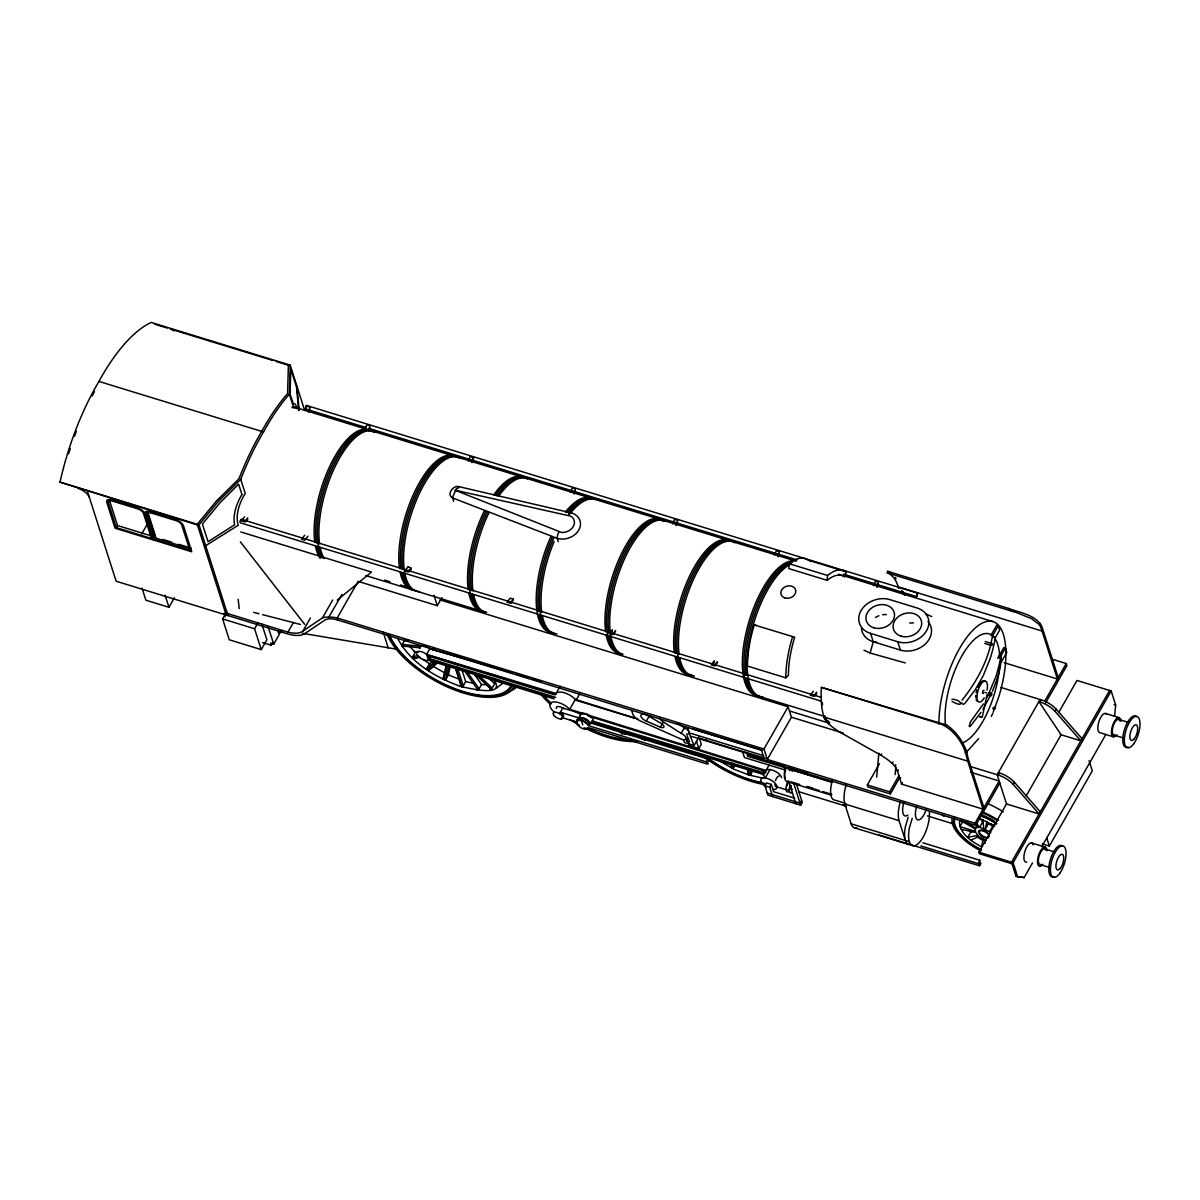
<?xml version="1.0" encoding="UTF-8"?>
<svg xmlns="http://www.w3.org/2000/svg" width="1200" height="1200" viewBox="0 0 1200 1200"><rect width="100%" height="100%" fill="white"/><g stroke="black" fill="none" stroke-linecap="round" stroke-linejoin="round"><path stroke-width="1.5" d="M241.74 520.35C241.53 517.59 238.98 521.88 240.345 522.795L821.265 701.175M745.95 675.18C745.71 672.015 742.8 677.865 744.975 677.49M980.79 863.325C979.17 859.8 978.615 869.595 980.73 863.76M999.525 658.47L999.525 655.125L1001.115 655.605C1001.55 668.01 996.87 679.905 992.415 691.275M494.61 679.14L494.37 681.075M844.53 576.99L846.33 571.86L807.975 560.085A66.615 26.295 -72.9 0 0 789.21 563.715L788.82 568.575L827.175 580.35L828.855 579.045A61.155 24.15 -72.9 0 1 840.765 575.355M827.175 580.35L827.565 575.49A66.615 26.295 -72.9 0 1 846.33 571.86M876.675 777.21L878.865 753.15M895.14 774.6L895.815 767.205M1114.545 716.19L1115.685 705.045L1111.185 690.96L1076.985 680.46L1058.625 712.635M199.26 525.57L60 482.13A149.175 58.89 -72.9 0 1 98.94 381.42A149.175 58.89 -72.9 0 1 151.185 322.44L290.205 365.13L289.38 394.17L293.88 408.255A55.185 5.67 80.2 0 1 296.235 408.54M442.905 679.02L446.145 665.655M447.27 665.325L444.12 679.665M448.935 665.175L445.98 679.14L444.33 679.275L443.565 677.865M445.32 680.31L448.41 674.895L450.255 666.15M732.705 764.115L731.745 767.985M983.205 839.115L981.57 846.825C972.075 841.74 960.555 834.48 959.415 822.75L960.345 820.395L974.835 828.705M986.94 821.355L985.305 829.08L988.41 823.665L990.42 824.73L992.64 826.275L989.55 831.69L990.78 832.8M980.835 716.64L979.59 716.685L982.245 717.255L987.075 694.53M990.855 644.205L992.625 635.7L998.295 625.755L996.705 625.26L991.02 635.205L995.37 637.59A223.86 178.785 -17.7 0 1 990.075 658.83L983.325 675.54L975.315 689.58L964.665 703.695L962.805 704.295L961.71 702.825M785.25 778.23A13.605 5.37 -72.9 0 1 785.25 769.62L785.685 767.91L784.845 769.755A14.52 5.73 -72.9 0 0 787.035 781.59L831.525 795.255M898.815 588.315L898.26 586.875A77.94 30.78 -72.9 0 0 888.075 573.18L887.22 572.85L887.655 571.305L1008.645 608.46C1019.58 612.57 1033.365 614.445 1040.775 624.42A77.94 30.78 -72.9 0 1 1042.875 629.625L1058.19 677.61M905.28 662.94L870.105 653.025L873.24 641.745L870.585 633.405A21.84 17.43 -17.7 0 1 861.045 610.62A21.84 17.43 -17.7 0 1 889.875 599.625L917.04 607.965A21.84 17.43 -17.7 0 1 926.565 630.735A21.84 17.43 -17.7 0 1 897.75 641.745L870.585 633.405M990.525 645.555C985.44 665.73 974.94 684.045 962.055 700.17M806.82 771.99L807.015 774.375M908.205 817.2L905.4 826.68A21.84 8.625 -72.9 0 0 911.04 844.38M912.195 818.415L909.39 827.895A21.84 8.625 -72.9 0 0 917.67 844.095A21.84 8.625 -72.9 0 0 929.385 811.74M993.225 712.125L998.97 696.255A70.05 27.66 -72.9 0 0 982.935 622.755A70.05 27.66 -72.9 0 0 938.91 724.11M554.1 698.865L428.475 660.285A7.275 3.3 29.7 0 1 419.445 657.51A7.275 3.3 29.7 0 1 417.555 651.615A7.275 3.3 29.7 0 1 426.6 654.39L555.975 693.495M576.24 721.875L576.555 721.065C580.71 718.755 585.96 722.4 588.585 725.67L706.26 761.835A1.815 0.825 29.7 0 1 708.195 763.38A1.815 0.825 29.7 0 1 706.935 763.935L589.275 727.83L588.96 728.64C584.325 730.98 577.35 726.765 576.24 721.875C577.98 713.49 588.54 718.92 590.76 724.005M577.845 719.07L578.16 718.26M580.26 714.84L581.31 713.475A7.275 3.3 29.7 0 1 591.03 716.835A7.275 3.3 29.7 0 1 591.12 722.415M992.985 707.895C992.415 711.39 997.965 707.445 994.11 707.16M304.95 410.655L306.435 405.435L305.37 408.915L366.165 427.575M308.145 411.63L310.035 407.16L306.84 406.185M308.655 412.26L309.915 409.275M365.025 429.24L366.93 424.77L370.125 425.745L368.22 430.23M368.73 430.845L370.005 427.86M468.225 460.935L470.115 456.45L473.82 458.055M471.42 461.91L473.31 457.44M471.93 462.525L473.19 459.555M570.375 492.435L572.265 487.965L575.46 488.955L573.57 493.425M574.08 494.04L575.34 491.055M672.615 523.83L674.505 519.36L677.7 520.35L675.81 524.82M676.32 525.435L677.58 522.45M774.405 555.24L776.295 550.755L779.49 551.745L777.6 556.215M778.11 556.83L779.37 553.86M873.48 585.66L875.37 581.19L878.565 582.165L876.675 586.635M877.185 587.265L878.445 584.28M942.315 815.25L943.92 816.12M991.17 694.155L982.935 709.47M991.275 716.415L992.79 713.34M987.15 697.395L995.82 676.845A223.86 178.785 -17.7 0 0 1001.115 655.605L1005.42 648.075L1003.83 647.58L997.71 658.305M455.055 490.215L458.955 486.645L571.635 512.97A16.38 13.08 -17.7 0 1 578.775 530.055A16.38 13.08 -17.7 0 1 557.16 538.32L452.52 497.91C446.22 494.61 453.21 484.905 458.955 486.645L458.145 488.055M108.345 502.65L108.255 502.23A5.46 2.475 29.7 0 1 111.51 500.805L138.33 509.04A5.46 2.475 29.7 0 1 143.325 512.985L151.485 538.455L116.325 527.655L108.345 502.65L109.455 500.115A5.46 2.475 29.7 0 1 109.455 499.755M116.325 527.655L117.54 525.54L109.56 500.535M146.7 514.425L146.61 514.005A5.46 2.475 29.7 0 1 149.865 512.58L176.685 520.815A5.46 2.475 29.7 0 1 181.665 524.775L189.84 550.23L154.68 539.43L146.7 514.425L147.81 511.89M150.54 512.76L151.335 511.35M141.795 533.82L147.345 524.1M154.68 539.43L155.88 537.315M141.99 588.075L145.86 600.195L168.945 607.29L174.36 597.78M261.87 624.105L266.865 639.75L261.24 649.605L229.275 639.795L222.615 618.93L225.825 613.305M261.24 649.605L254.58 628.755L257.79 623.115M262.635 642.615L271.2 645.24L272.805 642.435M271.2 645.24L270.525 643.155L273.72 644.145L279.36 634.29L278.385 631.245M225.525 612.93L287.955 632.1L293.52 622.365M287.955 632.1A25.98 11.805 29.7 0 0 302.985 630.99L310.41 618M302.985 630.99L322.44 617.925L332.64 600.06M322.44 617.925A26.355 11.97 29.7 0 1 328.785 617.16L341.94 594.435M357.63 582.225L337.215 617.97L337.89 620.055L761.46 750.12L764.79 760.545L975.72 825.315L999.825 783.09M401.565 645.555L404.655 640.14L408.345 640.515M402.255 646.425L402.225 644.385L420.66 646.275M402.945 647.28L403.62 646.125L402.48 646.035L420.09 647.82M358.065 581.355L437.31 605.685L441.885 597.675M412.23 657.72L415.32 652.305L418.785 651.63M413.16 658.575L412.89 656.565L418.08 655.545M414.09 659.415L414.75 658.26L420.105 657.195M465.855 658.47L429.81 648.765L426.6 654.39L428.475 660.285M553.53 697.56L429.99 659.625L428.91 656.235L429.315 655.53L470.49 668.175M429.99 659.625L429.315 655.53M426.435 669.225L429.525 663.81L433.545 660.465M427.545 669.99L435.435 662.1M428.64 670.77L437.625 662.7M460.17 686.235L460.83 685.065L455.37 667.98M397.71 638.43C410.295 662.94 436.23 677.76 461.4 686.7L463.23 685.8L457.23 667.005M462.57 686.97L465.66 681.555L461.835 669.585M476.445 689.865L477.105 688.695L477.45 689.91M478.47 689.94L481.56 684.525L488.4 684.795M489.99 689.595L490.65 688.44L474.93 673.71M494.67 682.035L495.225 681.06L491.37 678.765M490.785 689.415L492.255 688.065L477.84 674.565M491.58 689.235L494.685 683.805L488.13 677.67M461.4 686.7C466.95 687.51 506.67 698.265 494.055 680.1M554.64 694.005L554.25 694.71L428.91 656.235M555.765 694.05L560.175 686.325M559.53 713.625L562.74 708L581.115 713.64L577.095 720.675M561.255 719.04L562.065 717.63A5.46 2.475 29.7 0 0 560.325 712.215L578.7 717.855M554.94 712.695A12.735 5.79 29.7 0 1 552.555 702.09A12.735 5.79 29.7 0 1 569.73 709.29L575.355 699.435L637.8 718.92M634.41 718.2L576.03 700.275L580.035 693.24M576.06 711.375L575.655 712.08L582.765 714.3M578.4 720.255L580.02 717.45M579.81 720.315L581.43 717.51M583.035 717.87L581.43 720.69L582.75 724.86M583.125 721.335L584.73 718.515M584.805 722.22L586.41 719.415M586.335 723.3L587.94 720.48M587.625 724.47L589.23 721.65M588.585 725.67L590.19 722.865L707.865 759.03A1.815 0.825 29.7 0 1 709.8 760.56A1.815 0.825 29.7 0 1 708.54 761.115M622.29 734.1L622.95 732.945L620.895 730.05M646.365 721.11A6.135 2.79 29.7 0 1 640.845 715.29A6.135 2.79 29.7 0 1 647.685 715.56L661.245 723.465A4.095 1.86 29.7 0 1 663.975 726.885A4.095 1.86 29.7 0 1 660.375 727.17L646.365 721.11L649.59 715.485M660.375 727.17L662.79 722.94M631.62 710.49L632.73 713.955A9.495 4.32 29.7 0 0 640.02 720.84L680.67 738.93A5.73 2.595 29.7 0 0 686.025 738.435A5.73 2.595 29.7 0 0 681.12 733.335L684.33 727.71L676.59 722.745M687.015 735.525A231.93 105.345 29.7 0 0 688.77 740.055C692.115 744.255 683.175 740.7 688.56 738.435M683.52 740.265A228 103.56 29.7 0 0 684.525 742.53L694.11 745.47L698.925 737.025M688.335 742.695L689.265 745.605L698.85 748.56L701.265 744.33L699.405 738.495M706.26 761.835L707.865 759.03M730.545 767.34L732.825 763.35M732.945 768.63L735.24 764.625M747.795 774.555L748.455 773.4L746.82 768.27M716.28 759.09L734.61 769.515L749.025 775.02L750.855 774.135L749.22 769.005M975.72 825.315L975.045 823.23L767.31 759.435L763.98 749.01L788.1 706.785L439.965 599.88M750.195 775.29L753.285 769.875M767.31 759.435L791.43 717.21L788.1 706.785M588.09 715.965L762.3 770.28L762.705 769.59L765.615 771.915M591.54 721.545L763.32 773.46L763.71 772.755L591.945 720.84M769.08 765.09L765.99 770.49L569.73 709.29M765.24 778.005L770.055 769.56M796.215 783.435L802.275 802.38L800.67 805.2L767.91 795.135L764.91 785.76L766.515 782.94L771.315 784.41L773.64 791.715L794.61 798.15M772.695 796.62L769.71 787.23L771.315 784.41M824.76 715.605L824.25 717.93L823.95 717.015A77.94 30.78 -72.9 0 1 821.385 687.36L942.375 724.515C954.075 730.62 962.7 742.38 966.24 754.965A77.94 30.78 -72.9 0 0 967.77 761.175L983.085 809.16L901.59 784.125L897.525 771.375A23.355 10.605 29.7 0 0 895.59 767.52L895.14 766.845A23.355 10.605 29.7 0 0 892.29 763.47L891.84 763.08A34.065 15.465 29.7 0 0 880.815 755.175L843.93 734.43A34.935 15.87 29.7 0 1 830.325 725.34L824.88 719.13L825.315 717.045M824.88 719.13L825.675 717.72M825.3 719.82L826.11 718.41M825.765 720.51L826.575 719.1M826.86 721.89L827.67 720.495M904.635 595.2L901.17 591.765L901.965 590.355M827.475 722.595L828.27 721.185M828.135 723.285L828.93 721.875M902.43 593.16L903.24 591.75M828.825 723.975L829.635 722.565M801.6 800.295L799.995 803.115L767.235 793.05M880.815 755.175L881.625 753.765M899.64 777.675L890.37 793.92L867.99 787.05L867.33 784.965L879.39 763.845M892.29 763.47L893.085 762.06M897.525 771.375L898.32 769.965M890.37 793.92L889.695 791.835L898.98 775.59M899.925 778.92L900.735 777.51M901.59 784.125L902.4 782.715M965.985 753.48L966.78 752.07C963.015 741.405 956.22 731.49 946.785 725.115L821.385 687.36M1004.235 662.7L1057.395 679.02L1042.08 631.035A77.94 30.78 -72.9 0 0 1039.98 625.815L1040.235 623.43M963 821.19L959.895 826.62L974.67 831.15L978.885 836.43L986.25 840.345M1040.115 699.51L997.17 774.735L1006.485 803.955L978.93 852.195L979.44 853.755L1012.035 863.775M970.335 766.5L998.205 775.065L999.42 772.95A17.22 7.815 29.7 0 1 1014.42 782.265L1040.295 811.845M1026.075 796.11L1061.1 734.775L1038.915 701.61L1039.965 701.94L1041.165 699.825A17.22 7.815 29.7 0 1 1056.165 709.14L1082.04 738.72M975.045 823.23L999.165 781.005L970.5 772.2M1044.9 700.89L1066.23 663.54L1051.905 659.13M975.795 830.955L970.77 831.945L967.68 837.36L977.73 835.38M1045.56 702.975L1066.89 665.625L1066.23 663.54M976.95 825.375L975.405 828.09L966.3 821.91M982.935 821.865L979.425 827.265L976.23 822.765M1006.485 803.955L1039.08 813.96L1013.205 784.38L1014.42 782.265M1060.245 734.505L1080.84 740.835L1054.965 711.255L1056.165 709.14M1032.495 862.935L1024.14 877.56L1017.63 876.78L1013.13 862.695L1111.185 690.96M1041.78 846.69L1105.8 734.535M1042.23 843.915L1049.34 846.09L1092.3 770.85L1089.045 760.665M455.625 490.305L570.855 516.18A10.89 8.7 -17.7 0 1 573.3 526.5A10.89 8.7 -17.7 0 1 561.555 532.455L455.565 490.41L452.61 497.355L453.6 501.3M983.43 703.905L970.455 721.86L969.18 726.255A3.66 1.305 -59.1 0 0 970.38 726.21L981.03 712.35M809.79 560.955L810.975 560.91M983.625 692.955C981.69 695.43 982.47 689.04 984.09 690.51M978.66 738.57L968.04 750.45A70.05 27.66 -72.9 0 1 965.16 752.55M227.985 615.57L199.02 524.82L218.175 501.6L240.735 479.37A149.175 58.89 -72.9 0 1 263.52 431.955A149.175 58.89 -72.9 0 1 289.38 394.17M244.53 516.84L241.38 520.83L244.575 521.82L247.725 517.83M245.73 521.805L247.83 519.15M304.74 535.23L301.575 539.22L304.77 540.195L307.935 536.205M409.125 571.875L411.225 569.22M513.39 599.19L510.24 603.18L507.045 602.205L510.195 598.215L513.39 599.19L511.395 603.18M612.435 629.61L609.285 633.6L612.48 634.575L615.63 630.585L613.635 634.575M610.44 633.585L612.54 630.93M714.345 660.795L711.195 664.785L714.39 665.76L717.54 661.77L715.545 665.76M712.35 664.785L714.45 662.115M813.42 691.215L810.27 695.205L813.465 696.18L816.615 692.205M814.62 696.18L816.72 693.525M785.82 677.835L788.43 675.255L788.46 672.27A61.155 24.15 -72.9 0 1 793.695 640.62L794.715 637.215L754.26 624.93A66.615 26.295 -72.9 0 0 747.465 666.06L785.82 677.835A66.615 26.295 -72.9 0 1 792.615 636.705M435.135 661.395L427.095 668.07L427.755 669.6L429.3 669.6M427.755 669.6L437.46 661.56M988.53 693.03L990.645 692.925M337.23 600.135L371.46 572.07L240.75 531.93M496.44 688.11L502.83 683.235M205.68 545.685L238.26 525.24A55.185 31.605 -39.7 0 1 245.235 493.455L240.735 479.37M991.92 645.315L992.37 643.755L985.23 641.535M621.495 733.68L622.95 732.945M970.815 840.18L978.96 836.49M763.32 773.46L765.225 772.62L762.3 770.28M418.725 657.135L413.385 658.185L414.75 658.26M733.62 767.475L731.97 767.595L731.205 766.185M917.685 593.13L916.62 596.61L917.685 593.13L306.435 405.435M328.95 617.175L330.06 617.13A29.16 13.245 29.7 0 1 337.215 617.97L763.98 749.01M979.815 860.265L978.75 863.745L979.815 860.265L922.845 842.775M624 734.175L630.825 734.445M946.785 725.115L942.375 724.515M1110.09 692.04L1109.595 690.48L1011.54 862.2L1016.025 876.285L1024.14 877.56M302.475 633.3L397.425 649.32M413.865 651.465L417.525 651.945M992.175 643.665L990.735 644.52L991.425 645.435M861.465 628.2A21.84 17.43 -17.7 0 0 873.24 641.745L876.885 642.255M986.535 692.895L985.005 692.46M989.25 694.77L988.245 694.14M961.26 829.38L975.195 832.23M465.66 681.555L472.8 683.175M749.025 775.02L762.69 778.125M754.26 624.93L756.36 625.44M253.635 612.345L259.035 613.755M262.635 614.685L300.45 624.45M469.47 659.445L474.87 660.9M421.89 645.735A7.275 3.3 29.7 0 1 429.81 648.765L465.765 658.62M469.365 659.61L478.35 662.085M429.81 648.765L512.535 672.975M516.135 674.025L528.72 677.715M532.32 678.765L541.305 681.39M591.795 722.565L764.055 774.63M154.935 324.255L167.235 328.035M170.595 329.07L272.67 360.405M276.225 361.5L288.645 365.31L288.405 364.575L287.58 393.615A149.175 58.89 -72.9 0 0 261.72 431.415A149.175 58.89 -72.9 0 0 238.935 478.815L216.39 501.045L197.22 524.265L226.185 615.015M887.22 572.85L1017.36 612.885L1031.76 618.78L1039.44 624.84M898.26 586.875L1042.08 631.035M369.735 428.67L797.07 559.89M843.48 574.14L916.62 596.61M293.43 406.8L367.995 429.705M372.795 431.175L452.685 455.7A70.05 27.66 -72.9 0 0 414.48 492.195A70.05 27.66 -72.9 0 0 399.51 568.485M457.485 457.17L521.4 476.805M658.83 519L594.9 499.38A70.05 27.66 -72.9 0 0 570.15 513.57M727.53 540.105L663.615 520.47A70.05 27.66 -72.9 0 0 616.65 579.81A70.05 27.66 -72.9 0 0 622.845 654.495M732.33 541.575L796.245 561.195M838.68 574.23L992.79 621.555M789.21 563.715L827.565 575.49M993.765 637.11L995.37 637.59L999.675 630.06L998.295 625.755M984.795 643.44L991.185 645.405M98.94 381.42L263.52 431.955M999.525 661.83L1001.115 662.325L1006.8 652.38L1005.42 648.075M1114.08 704.565L1115.685 705.045M873.24 641.745L900.405 650.085A21.84 17.43 -17.7 0 0 926.085 643.26A21.84 17.43 -17.7 0 0 927.99 621.51M1105.545 713.46L1119.12 717.63M1118.595 719.37L1128.18 722.31M1000.785 687.42L1041.165 699.825M1113.825 735.03L1123.41 737.985M1113.3 736.785L1099.71 732.6A10.005 3.945 -72.9 0 1 1099.245 720.69A10.005 3.945 -72.9 0 1 1106.415 714.075M951.915 699.315C961.05 698.955 965.835 709.095 952.005 701.385M241.41 519.315L820.545 697.155M384.675 580.11L389.955 581.73M400.515 584.97L409.32 587.67M365.745 575.55L411.915 589.725A70.05 27.66 -72.9 0 1 400.11 572.085M416.7 591.195L480.615 610.83M760.26 696.705L824.775 716.505M60 482.13L199.02 524.82M823.95 717.015L967.77 761.175M998.37 772.635L999.42 772.95M789.72 711.045L829.065 723.12M791.43 717.21L843.36 733.155M117.54 525.54L150.93 535.8M162.915 539.475L171.705 542.175M178.74 544.335L191.04 548.115M190.635 548.82L155.475 538.02L147.405 512.595A5.46 2.475 29.7 0 1 147.48 511.905M692.82 728.985L762.48 750.375M867.33 784.965L889.695 791.835M988.53 823.395L993.87 825.03M690.405 733.215L763.635 755.685M744.255 751.83L765.75 758.43M477.66 670.365L513.465 681.36M524.205 684.66L536.745 688.515M540.315 689.61L552.855 693.465M691.41 736.335L764.625 758.82M784.56 766.485L747.12 754.98L747.51 756.21L784.95 767.715M791.685 768.675L807.735 773.595M1031.595 842.955L1045.185 847.125M789.24 769.005L831.945 782.115M430.395 658.92L555.735 697.41M785.31 767.925L831.555 782.13M1044.645 848.88L1054.23 851.82M785.67 770.19L744.45 757.545L742.455 751.29M927.42 815.91L954.3 824.175M807.27 786.495L812.61 788.13M790.86 781.8L799.755 784.545M806.88 786.72L819.33 790.545M822.885 791.64L831.78 794.37M845.82 803.475L834.015 799.86A18.195 7.185 -72.9 0 1 832.395 780.45M846.21 784.71A21.84 8.625 -72.9 0 0 844.845 804L899.07 820.65L905.4 840.48M562.065 717.63L577.08 722.25M1039.89 864.54L1049.475 867.48M798.705 791.67L846.45 806.325M788.175 780.855A7.275 2.88 -72.9 0 0 786.045 789.39L789.24 790.38M775.935 786.57L786.195 789.735M222.615 618.93L254.58 628.755M764.91 785.76L769.71 787.23M978.93 852.195L1013.13 862.695M844.845 804L851.16 823.815L909.39 841.695M978.75 863.745L920.82 845.925M1016.025 876.285L1017.63 876.78M879.03 834.945L979.395 865.755M854.46 827.82L908.685 844.47M700.245 738.39L743.07 751.74M979.185 818.19L994.86 826.035M459.96 679.545L448.41 674.895M925.65 613.83L931.74 616.59M864.015 650.265L870.105 653.025M983.385 840.735L976.74 836.73M445.995 673.605L433.11 666.3M1008.645 608.46L1011.87 611.13M681.12 733.335L662.535 721.44A4.425 2.01 29.7 0 1 660.255 718.875L659.835 717.57M989.625 831.75L979.845 827.28L976.065 827.58L974.67 831.15M422.82 659.13L429.525 663.81M968.79 830.145L970.77 831.945M415.32 652.305L409.53 646.23M475.29 674.295L490.65 688.44M974.52 823.245L978.09 827.22M576.03 700.275L575.355 699.435A12.735 5.79 29.7 0 0 563.07 692.43A12.735 5.79 29.7 0 0 555.42 694.905M435.285 650.58L433.965 648.855M240.36 541.89L304.71 624.375M979.32 817.35L982.515 821.85M762.225 773.49L764.28 776.385M618.855 729.96L620.925 732.87M474.375 674.37L481.56 684.525M466.8 671.385L479.13 688.785L477.675 689.52L463.725 669.81M748.455 773.4L749.25 774.645L747.06 767.805M460.83 685.065L461.625 686.31L455.61 667.515M824.505 718.455L823.92 717.135M1046.625 837.6L1049.34 846.09M983.895 807.75L968.58 759.765A77.94 30.78 -72.9 0 1 967.035 753.555L966.78 752.07M897.75 641.745L900.405 650.085M791.265 767.91L792.375 771.36M788.565 767.28L789.66 770.73M793.515 782.79L800.67 805.2M783.765 765.81L785.415 770.985M788.715 781.32L795.87 803.73M696.525 741.255L698.85 748.56M558.24 541.71L557.16 538.32A6.555 2.52 -74.1 0 1 558.81 531.96M433.98 595.245L437.31 605.685M383.25 632.325L388.29 648.12M290.205 365.13L304.665 410.445M268.2 626.835L273.72 644.145M224.115 613.29L225.225 616.755M147.9 512.325L155.31 535.53M145.095 513.9A7.275 3.3 29.7 0 1 150.15 511.695L175.725 519.54A7.275 3.3 29.7 0 1 183.435 525.675L191.76 551.76L115.065 528.21L106.74 502.125A7.275 3.3 29.7 0 1 111.795 499.92L137.37 507.765A7.275 3.3 29.7 0 1 145.095 513.9L153.42 539.985M165.06 595.155L168.945 607.29M87.405 491.22L116.13 581.22L287.94 633.99A28.425 12.915 29.7 0 0 297.735 635.46L299.13 635.385A28.425 12.915 29.7 0 0 304.65 633.675L324.96 620.04A21.225 9.645 29.7 0 1 337.89 620.055M238.17 599.325L239.235 608.625M982.86 819.6L983.7 828.39M984.81 839.805L985.14 843.315M296.865 385.995L299.145 409.98M298.74 410.625L296.475 386.82L290.835 369.135L290.025 394.14L293.505 404.13A58.815 6.045 80.2 0 1 297.51 408.66M556.41 708.495A5.46 2.475 29.7 0 1 558.45 706.515A5.46 2.475 29.7 0 1 563.895 708.795M694.11 745.47A228 103.56 29.7 0 1 687.675 727.815M686.91 741.135A224.055 101.76 29.7 0 1 685.98 738.93M684.81 728.865A231.93 105.345 29.7 0 1 684.195 726.675M775.44 786.24A5.46 2.16 -72.9 0 1 774.93 784.62M775.44 780.75A5.46 2.16 -72.9 0 1 779.1 776.13M789.045 791.46A7.275 2.88 -72.9 0 1 786.045 789.39M792.465 789.225A3.645 1.44 -72.9 0 1 791.31 785.61M787.095 785.805A5.46 2.16 -72.9 0 1 787.905 783.105M766.365 786.96A9.09 4.125 29.7 0 1 762.09 778.245A9.09 4.125 29.7 0 1 775.005 783.195A9.09 4.125 29.7 0 1 772.59 789.345M792.24 792.45A7.275 2.88 -72.9 0 1 789.93 785.22M765.75 772.77A9.09 4.125 29.7 0 1 772.065 770.01A9.09 4.125 29.7 0 1 781.725 777.675M419.835 648.36A7.275 3.3 29.7 0 1 420.765 645.99M705.195 739.935A7.275 3.3 29.7 0 1 706.305 739.68M281.145 630.93A34.2 15.54 29.7 0 1 277.83 631.89M282.51 632.01A36.03 16.365 29.7 0 1 278.535 633.105M568.44 515.085A6.555 2.655 -71.8 0 1 571.635 512.97M842.055 575.715A61.155 24.15 -72.9 0 1 843.3 576.24M1114.71 735A8.19 3.24 -72.9 0 1 1113.435 725.295A8.19 3.24 -72.9 0 1 1119.825 720.87M1116.84 734.745A10.005 3.945 -72.9 0 1 1111.47 733.2A10.005 3.945 -72.9 0 1 1115.58 719.655A10.005 3.945 -72.9 0 1 1120.95 721.215M1128.06 747.045A16.38 6.465 -72.9 0 1 1124.085 730.815A16.38 6.465 -72.9 0 1 1136.49 716.625M1040.775 864.51A8.19 3.24 -72.9 0 1 1039.5 854.79A8.19 3.24 -72.9 0 1 1045.89 850.365M1026.855 862.065A10.005 3.945 -72.9 0 1 1025.295 850.2A10.005 3.945 -72.9 0 1 1033.11 844.8M1042.89 864.255A10.005 3.945 -72.9 0 1 1037.52 862.695A10.005 3.945 -72.9 0 1 1041.645 849.165A10.005 3.945 -72.9 0 1 1047.015 850.71M1054.11 876.54A16.38 6.465 -72.9 0 1 1050.15 860.31A16.38 6.465 -72.9 0 1 1062.555 846.12M984.255 697.845A10.92 4.305 -72.9 0 1 977.07 698.13A10.92 4.305 -72.9 0 1 982.935 681.945A10.92 4.305 -72.9 0 1 987.075 690.045M976.815 700.965A10.92 4.305 -72.9 0 1 976.125 699.645M975.78 697.725A10.92 4.305 -72.9 0 1 975.78 695.37M976.125 692.745A10.92 4.305 -72.9 0 1 976.815 690M977.775 687.33A10.92 4.305 -72.9 0 1 985.095 681.42M998.205 775.065A17.22 7.815 29.7 0 1 1013.205 784.38M1039.965 701.94A17.22 7.815 29.7 0 1 1054.965 711.255M77.82 488.265A10.92 4.965 29.7 0 1 89.4 497.475M68.64 453.735A146.52 57.855 -72.9 0 1 70.305 448.5M74.46 436.395A146.52 57.855 -72.9 0 1 76.365 431.295M92.16 396A146.52 57.855 -72.9 0 1 94.53 391.575M292.08 407.7A55.185 5.67 80.2 0 1 292.365 407.145M170.265 329.01A10.92 4.965 29.7 0 1 171.54 329.55M172.815 330.18A10.92 4.965 29.7 0 1 174.06 330.885M887.655 571.305A77.94 30.78 -72.9 0 1 891.21 573.12M895.26 577.365A77.94 30.78 -72.9 0 1 896.145 578.745M684.33 727.71A5.73 2.595 29.7 0 1 689.115 732A5.73 2.595 29.7 0 1 686.475 734.085M856.815 827.73A21.84 8.625 -72.9 0 1 851.16 823.815M926.325 809.085A12.735 5.025 -72.9 0 1 917.79 819.87A12.735 5.025 -72.9 0 1 916.665 806.295M907.92 815.01A12.735 5.025 -72.9 0 1 903.09 813.615L902.685 811.395A12.735 5.025 -72.9 0 1 903.885 802.365M899.07 820.65A21.84 8.625 -72.9 0 1 900.435 801.375M822.525 704.76A77.94 30.78 -72.9 0 1 822.27 702.315M895.44 764.76A23.355 10.605 29.7 0 1 895.935 765.435M980.94 849.9A34.2 15.54 29.7 0 1 954.39 817.44M981.165 815.55A34.2 15.54 29.7 0 1 996.84 823.65M981.03 850.875A36.03 16.365 29.7 0 1 951.99 819.36M981 814.56A36.03 16.365 29.7 0 1 994.365 821.07M981.015 849.48A33.3 15.12 29.7 0 1 955.185 817.89M979.695 815.505A33.3 15.12 29.7 0 1 996.51 823.92M988.35 837.345A5.46 2.475 29.7 0 1 980.085 833.775A5.46 2.475 29.7 0 1 983.685 831.105A5.46 2.475 29.7 0 1 988.905 836.94M988.065 838.11A6.375 2.895 29.7 0 1 979.68 834.075A6.375 2.895 29.7 0 1 981.24 830.07A6.375 2.895 29.7 0 1 989.355 834.81M846.36 806.82A36.03 16.365 29.7 0 1 843.33 804.66M909.75 623.115A14.55 11.625 -17.7 0 1 913.47 622.935M875.55 617.46A14.55 11.625 -17.7 0 1 878.91 615.75M882.585 614.775A14.55 11.625 -17.7 0 1 886.305 614.595M763.14 697.14A70.05 27.66 -72.9 0 1 750.18 637.26A70.05 27.66 -72.9 0 1 790.725 564.09M994.11 637.335A57.195 22.59 -72.9 0 1 999.72 657.615M999.525 666.645A57.195 22.59 -72.9 0 1 961.935 743.055M945.705 726.45A57.195 22.59 -72.9 0 1 959.25 660.78A57.195 22.59 -72.9 0 1 991.74 635.13M320.175 558.315A70.05 27.66 -72.9 0 1 315.42 546.075M314.82 542.475A70.05 27.66 -72.9 0 1 331.305 463.08A70.05 27.66 -72.9 0 1 370.665 430.86M758.67 696.21A70.05 27.66 -72.9 0 1 746.865 678.555M746.265 674.97A70.05 27.66 -72.9 0 1 757.695 606.78A70.05 27.66 -72.9 0 1 791.865 562.485M415.11 590.715A70.05 27.66 -72.9 0 1 403.305 573.06M402.705 569.475A70.05 27.66 -72.9 0 1 417.675 493.17A70.05 27.66 -72.9 0 1 455.88 456.69M419.595 591.645A70.05 27.66 -72.9 0 1 410.52 516.51A70.05 27.66 -72.9 0 1 460.14 458.34M416.385 590.655A70.05 27.66 -72.9 0 1 401.715 572.565M401.115 568.98A70.05 27.66 -72.9 0 1 416.085 492.69A70.05 27.66 -72.9 0 1 454.29 456.195M324.15 558.54A70.05 27.66 -72.9 0 1 320.22 547.545M319.605 543.96A70.05 27.66 -72.9 0 1 336.09 464.565A70.05 27.66 -72.9 0 1 375.45 432.345M483.51 611.265A70.05 27.66 -72.9 0 1 468.825 593.175M468.225 589.59A70.05 27.66 -72.9 0 1 484.26 511.08M493.77 494.85A70.05 27.66 -72.9 0 1 524.055 477.975M320.955 557.55A70.05 27.66 -72.9 0 1 317.025 546.57M316.41 542.97A70.05 27.66 -72.9 0 1 333.675 462.045A70.05 27.66 -72.9 0 1 373.5 432.225M322.56 558.045A70.05 27.66 -72.9 0 1 329.49 475.14A70.05 27.66 -72.9 0 1 373.86 431.85M694.44 676.035A70.05 27.66 -72.9 0 1 679.755 657.945M679.155 654.36A70.05 27.66 -72.9 0 1 695.625 574.965A70.05 27.66 -72.9 0 1 734.985 542.745M688.35 674.625A70.05 27.66 -72.9 0 1 676.56 656.97M675.96 653.37A70.05 27.66 -72.9 0 1 690.93 577.08A70.05 27.66 -72.9 0 1 729.135 540.6M692.835 675.54A70.05 27.66 -72.9 0 1 682.74 603.93A70.05 27.66 -72.9 0 1 730.725 541.08M691.17 674.505A70.05 27.66 -72.9 0 1 674.97 656.475M674.355 652.89A70.05 27.66 -72.9 0 1 690.84 573.495A70.05 27.66 -72.9 0 1 730.2 541.275M755.475 695.22A70.05 27.66 -72.9 0 1 748.26 624.045A70.05 27.66 -72.9 0 1 793.365 560.76M621.24 654.015A70.05 27.66 -72.9 0 1 609.45 636.36M608.835 632.76A70.05 27.66 -72.9 0 1 625.32 553.365A70.05 27.66 -72.9 0 1 664.68 521.145M618.045 653.025A70.05 27.66 -72.9 0 1 606.255 635.37M605.64 631.785A70.05 27.66 -72.9 0 1 622.905 550.86A70.05 27.66 -72.9 0 1 662.73 521.025M622.53 653.955A70.05 27.66 -72.9 0 1 613.455 578.82A70.05 27.66 -72.9 0 1 663.09 520.665M557.01 633.84A70.05 27.66 -72.9 0 1 542.34 615.75M541.725 612.165A70.05 27.66 -72.9 0 1 554.13 541.62M759.945 696.15A70.05 27.66 -72.9 0 1 745.275 678.06M744.66 674.475A70.05 27.66 -72.9 0 1 757.47 603A70.05 27.66 -72.9 0 1 793.44 561.315M486.705 612.24A70.05 27.66 -72.9 0 1 472.02 594.165M471.42 590.565A70.05 27.66 -72.9 0 1 487.455 512.055M496.965 495.825A70.05 27.66 -72.9 0 1 527.265 478.95M482.22 611.325A70.05 27.66 -72.9 0 1 485.865 511.56M495.36 495.33A70.05 27.66 -72.9 0 1 522.99 477.3M485.415 612.3A70.05 27.66 -72.9 0 1 473.625 594.645M473.01 591.06A70.05 27.66 -72.9 0 1 489.06 512.55M498.555 496.32A70.05 27.66 -72.9 0 1 526.2 478.275L590.115 497.91A70.05 27.66 -72.9 0 0 565.35 512.1M552.225 632.37A70.05 27.66 -72.9 0 1 550.74 536.925M552.525 632.91A70.05 27.66 -72.9 0 1 553.935 537.9M568.545 513.075A70.05 27.66 -72.9 0 1 593.31 498.885M553.815 632.85A70.05 27.66 -72.9 0 1 539.13 614.775M538.53 611.175A70.05 27.66 -72.9 0 1 552.345 537.405M566.955 512.595A70.05 27.66 -72.9 0 1 594.375 499.56M983.1 813.06A43.815 19.89 29.7 0 1 997.53 820.77M987.93 803.7A45.63 20.73 29.7 0 1 1003.23 811.89M983.115 812.145A45.63 20.73 29.7 0 1 998.4 820.335M512.295 685.32A70.935 32.22 29.7 0 1 452.205 688.08A70.935 32.22 29.7 0 1 388.935 635.235M511.485 684.87A70.02 31.8 29.7 0 1 452.175 687.6A70.02 31.8 29.7 0 1 389.715 635.445M513.9 686.19A72.78 33.06 29.7 0 1 452.265 689.04A72.78 33.06 29.7 0 1 387.345 634.83M515.46 687.39A75.525 34.305 29.7 0 1 511.425 690.15M517.11 685.935A75.525 34.305 29.7 0 1 506.505 692.745M644.91 737.805A70.02 31.8 29.7 0 1 641.52 738.795M629.28 739.77A70.02 31.8 29.7 0 1 587.115 727.8M550.875 703.005A70.02 31.8 29.7 0 1 543.18 694.83M645.585 738.36A70.935 32.22 29.7 0 1 642.135 739.365M633.12 740.385A70.935 32.22 29.7 0 1 587.025 728.235M577.17 723A70.935 32.22 29.7 0 1 574.005 721.11M551.13 703.875A70.935 32.22 29.7 0 1 542.52 694.815M648.525 738.84A72.78 33.06 29.7 0 1 644.175 740.31M637.395 741.405A72.78 33.06 29.7 0 1 584.07 727.695M579.465 725.25A72.78 33.06 29.7 0 1 570.285 719.76M550.02 704.085A72.78 33.06 29.7 0 1 540.495 693.96M764.745 783.6A70.935 32.22 29.7 0 1 705.66 757.02M765.435 784.74A72.78 33.06 29.7 0 1 701.94 755.235M762.735 782.76A70.02 31.8 29.7 0 1 706.08 756.795M990.42 695.055C992.4 698.325 992.175 688.575 990.42 695.055M241.935 494.505L240.87 496.32A58.815 33.69 -39.7 0 0 234.615 524.79L208.05 541.695L202.395 524.01L220.125 502.62L238.635 484.155L241.935 494.505M407.925 566.91L404.775 570.9L407.97 571.875L411.12 567.9L407.925 566.91M554.34 715.89A5.46 2.475 29.7 0 0 562.65 718.44A5.46 2.475 29.7 0 0 556.995 712.47A5.46 2.475 29.7 0 0 554.34 715.89M785.13 598.02A7.635 6.105 -17.7 0 0 795.78 590.7A7.635 6.105 -17.7 0 0 784.005 587.43A7.635 6.105 -17.7 0 0 785.13 598.02M1133.7 743.82A16.38 6.465 -72.9 0 0 1138.095 717.105A16.38 6.465 -72.9 0 0 1124.775 735.405A16.38 6.465 -72.9 0 0 1133.7 743.82M1134.3 738.78A8.19 3.24 -72.9 0 0 1136.895 725.265A8.19 3.24 -72.9 0 0 1130.175 733.755A8.19 3.24 -72.9 0 0 1134.3 738.78M1059.75 873.315A16.38 6.465 -72.9 0 0 1064.145 846.615A16.38 6.465 -72.9 0 0 1050.84 864.915A16.38 6.465 -72.9 0 0 1059.75 873.315M1060.35 868.275A8.19 3.24 -72.9 0 0 1062.945 854.775A8.19 3.24 -72.9 0 0 1056.225 863.265A8.19 3.24 -72.9 0 0 1060.35 868.275M873.795 627.765A14.55 11.625 -17.7 0 0 894.51 614.28A14.55 11.625 -17.7 0 0 872.37 607.485A14.55 11.625 -17.7 0 0 873.795 627.765M900.96 636.12A14.55 11.625 -17.7 0 0 921.675 622.62A14.55 11.625 -17.7 0 0 899.535 615.825A14.55 11.625 -17.7 0 0 900.96 636.12"/></g></svg>
